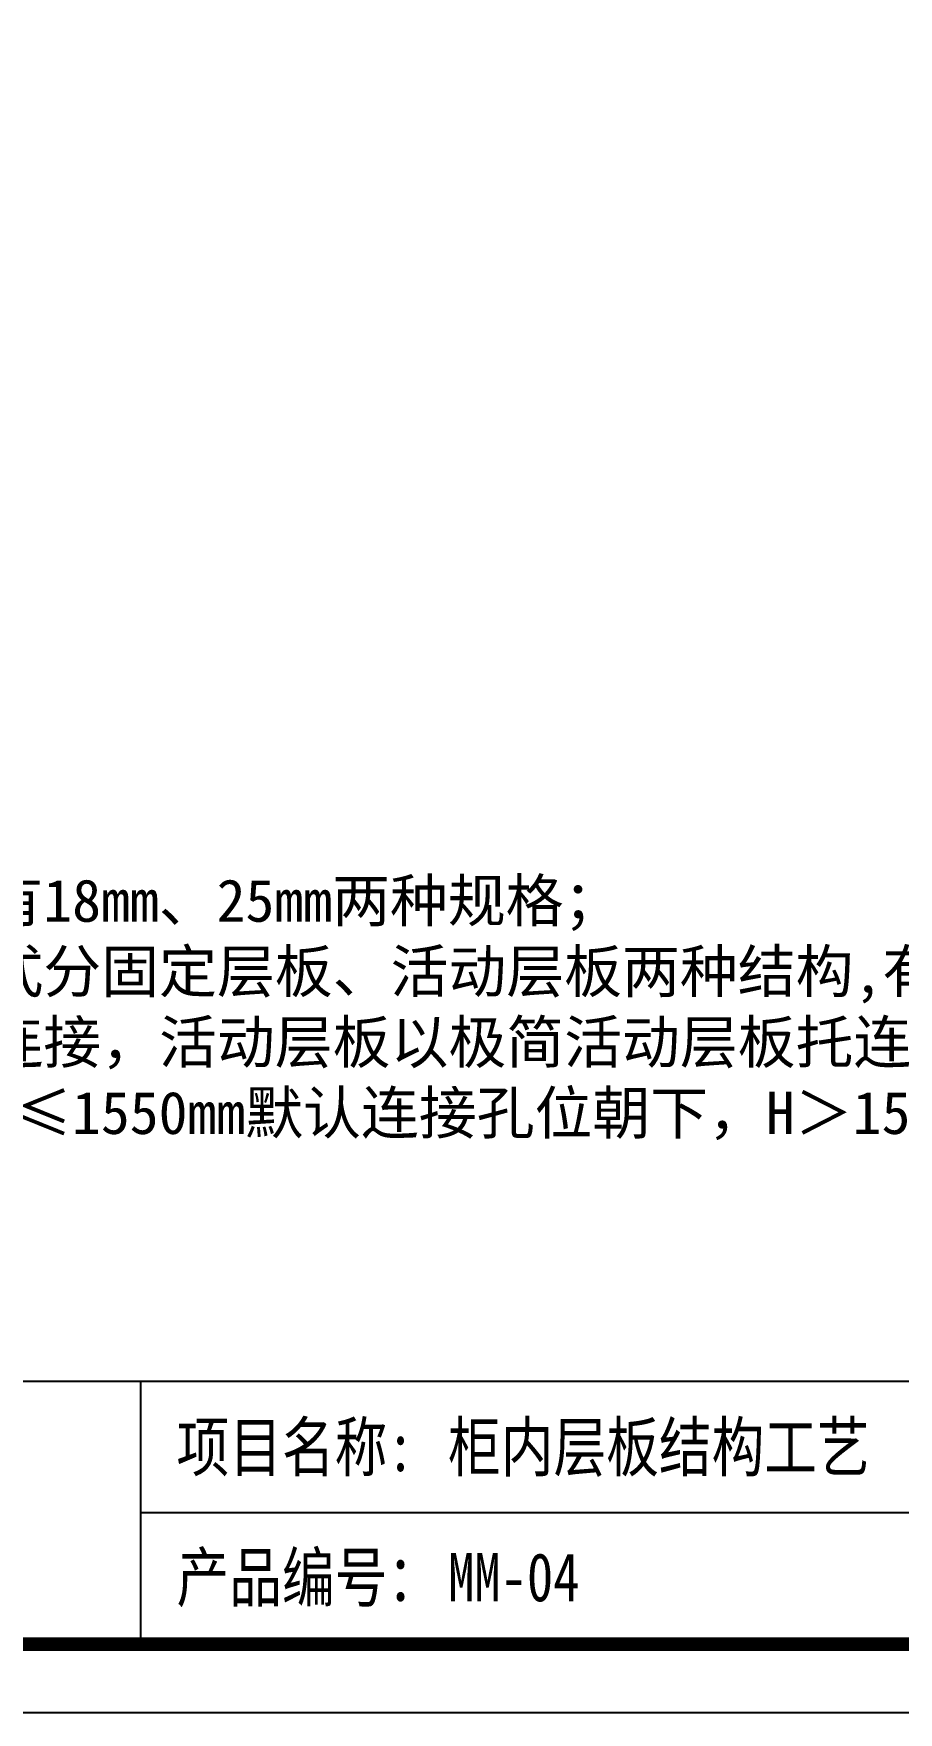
# Model space of a CAD drawing. Header units: millimetres. Extents: x 0 to 1097966, y -63096 to 223085.
# Drawn here: x 338070.7 to 338156.1, y -56453.1 to -56287.2 of the extents above; entities that cross this region are included whole.
import ezdxf

# ---------------------------------------------------------------- set-up
doc = ezdxf.new("R2010")
doc.units = ezdxf.units.MM
doc.layers.add('DZ-文字说明', color=1, linetype='Continuous')
doc.styles.add('DZ-宋体2.5', font='', dxfattribs={"width": 0.8, "height": 2.5})
doc.styles.add('宋体', font='')
doc.styles.get('DZ-宋体2.5').set_extended_font_data('SimSun')
doc.styles.get('宋体').set_extended_font_data('SimSun')

msp = doc.modelspace()

# ---------------------------------------------------------------- linework, layer by layer
msp.add_lwpolyline([(337985.218, -56453.06), (338552.218, -56453.06), (338552.218, -56052.11), (337985.218, -56052.11)], close=True)
at = {"const_width": 1.35}
msp.add_lwpolyline([(337991.968, -56446.31), (338545.468, -56446.31), (338545.468, -56058.86), (337991.968, -56058.86)], close=True, dxfattribs=at)
at = {"layer": 'DZ-文字说明', "color": 7}
for p, q in [((338081.299, -56446.31), (338081.299, -56420.332)), ((338081.299, -56433.321), (338545.468, -56433.321))]:
    msp.add_line(p, q, dxfattribs=at)
msp.add_lwpolyline([(337991.968, -56420.332), (338545.468, -56420.332), (338545.468, -56446.31), (337991.968, -56446.31)], close=True, dxfattribs=at)

# ---------------------------------------------------------------- texts
at = {"style": 'DZ-宋体2.5', "width": 0.8}
for s, p in [('项目名称:', (338084.813, -56429.226)), ('产品编号：', (338084.813, -56442.102))]:
    msp.add_text(s, height=4.7732, dxfattribs=at).set_placement(p)
at = {"insert": (338011.614, -56376.816), "char_height": 4.19232, "width": 307.85453, "attachment_point": 4, "style": '宋体'}
msp.add_mtext('\\P工艺标准：{\\H1.41352x; }\\P1、常规单板层板厚度有18mm、25mm两种规格；\\P2、单板层板的连接方式分固定层板、活动层板两种结构,有“○”标记为活动层板,无标记默认为固定层板；{\\H1.45383x; }\\P3、固定层板以三合一连接，活动层板以极简活动层板托连接，如开放柜时整柜无孔工艺时用隐形件K-01二合一连接；\\P4、固定层板离场高度H≤1550mm默认连接孔位朝下，H＞1550mm默认孔位朝上；活动层板连接孔位统一朝下。', dxfattribs=at)
at = {"color": 2, "style": 'DZ-宋体2.5', "width": 0.8}
for tag, p in [('柜内层板结构工艺', (338111.646, -56429.226)), ('MM-04', (338111.646, -56442.084))]:
    msp.add_attdef(tag, p, '', height=4.773, dxfattribs=at)

doc.saveas('drawing.dxf')
